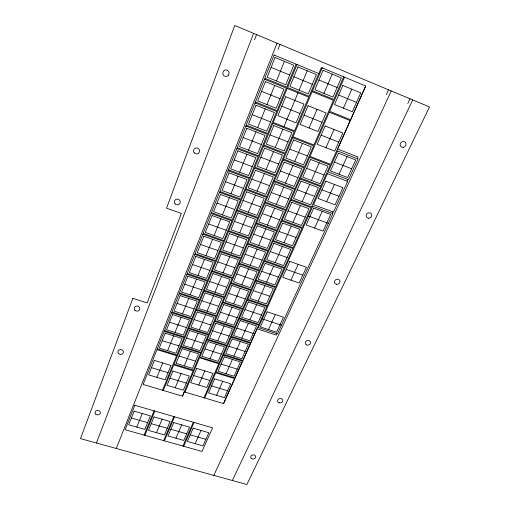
<?xml version="1.0" encoding="UTF-8"?>
<svg xmlns="http://www.w3.org/2000/svg" width="510" height="510" viewBox="0 0 510 510"><rect width="100%" height="100%" fill="white"/><g stroke="black" fill="none" stroke-linecap="round" stroke-linejoin="round"><path stroke-width="0.76" d="M96.409 443.005L253.585 33.373M254.566 39.723L256.536 34.61M116.293 448.494L277.058 43.191M157.386 349.764L157.666 349.057M164.647 331.506L164.934 330.78M172.061 312.866L172.355 312.133M179.628 293.849L179.928 293.097M187.348 274.425L187.654 273.66M195.241 254.592L195.553 253.808M203.292 234.339L203.611 233.535M211.529 213.645L211.854 212.823M219.937 192.493L220.269 191.658M228.531 170.882L228.875 170.021M237.322 148.78L237.673 147.906M246.311 126.18L246.668 125.288M255.504 103.065L255.867 102.153M264.913 79.413L265.283 78.476M277.956 49.457L279.964 44.408M136.788 427.099L142.277 413.508M156.87 377.349L162.677 362.954M167.637 350.67L173.623 335.841M174.994 332.45L181.101 317.316M182.497 313.86L188.732 298.414M190.16 294.882L196.522 279.11M197.976 275.508L204.478 259.405M205.963 255.727L212.6 239.279M214.117 235.518L220.9 218.713M222.449 214.876L229.379 197.708M230.966 193.781L238.049 176.237M239.668 172.221L246.904 154.281M248.561 150.182L255.969 131.841M257.658 127.64L265.232 108.885M266.966 104.588L274.712 85.4M276.484 81.007L284.414 61.366M144.107 435.1L154.045 410.837M162.499 390.214L176.638 355.719L156.959 349.63L143.119 384.444L182.491 396.162L184.301 391.871L223.616 403.627L257.123 328.842L276.216 335.057L276.86 333.655M144.878 435.317L154.823 411.066M163.283 390.443L173.77 364.899L193.131 370.827L182.433 396.142M156.481 432.69L162.091 419.226M175.204 387.74L181.107 373.556M184.32 365.848L190.377 351.307M191.734 348.037L197.912 333.202M199.327 329.811L205.626 314.676M207.066 311.221L213.505 295.768M214.971 292.236L221.538 276.465M223.042 272.863L229.749 256.76M231.279 253.075L238.132 236.627M239.694 232.872L246.693 216.068M248.293 212.224L255.44 195.056M257.078 191.135L264.384 173.585M266.054 169.575L273.526 151.636M275.234 147.537L282.872 129.196M283.93 126.652L298.012 92.826M299.115 90.193L307.198 70.782M163.64 440.608L173.795 416.574M318.782 73.65L321.325 67.639L322.141 67.977M164.398 440.825L174.567 416.797M185.022 392.088L199.537 357.765L218.771 363.745L203.968 397.749M175.944 438.217L181.668 424.875M198.747 385.075L204.835 370.891M210.012 358.83L216.285 344.212M217.719 340.871L224.119 325.96M225.579 322.556L232.114 307.339M233.605 303.864L240.267 288.335M241.791 284.784L248.599 268.929M250.155 265.302L257.104 249.116M258.691 245.412L265.786 228.875M267.406 225.095L274.66 208.201M276.318 204.338L283.726 187.081M285.421 183.135L292.989 165.489M294.723 161.453L302.462 143.418M309.079 127.997L317.086 109.344M323.933 93.394L332.214 74.097M182.943 446.059L193.309 422.242M183.696 446.269L194.068 422.465M204.733 397.978L215.711 372.791L234.638 378.618L223.456 403.576M195.171 443.674L201.01 430.459M216.546 395.301L222.723 381.321M226.064 373.766L232.394 359.435M233.841 356.158L240.299 341.541M241.778 338.2L248.364 323.289M249.868 319.878L256.594 304.661M258.13 301.187L264.996 285.651M266.564 282.1L273.57 266.245M275.17 262.618L282.323 246.426M283.962 242.722L291.267 226.185M292.938 222.405L300.403 205.511M302.111 201.648L309.736 184.391M311.483 180.438L319.279 162.798M325.941 147.715L333.999 129.476M343.421 108.152L351.804 89.18M268.496 329.543L275.317 314.53M290.929 280.175L298.133 264.327M314.619 228.053L322.231 211.306M326.61 201.667L334.433 184.454M339.061 174.261L347.106 156.557M386.312 94.567L388.505 89.798M332.188 213.397L332.89 211.88M347.017 181.158L347.807 179.45M357.357 158.693L358.116 157.042L337.677 149.028L365.657 86.094M213.83 475.39L391.215 90.933M407.809 103.517L410.034 98.806M232.35 480.496L412.705 99.922M131.401 418.002L147.607 422.643M151.253 423.689L167.261 428.272M170.863 429.299L186.685 433.831M190.243 434.851L205.881 439.327M169.951 378.203L186.29 383.137M151.457 367.659L168.032 372.689M211.618 385.911L227.594 390.756M193.66 375.532L209.865 380.473M179.067 356.05L195.559 361.156M221.136 364.114L237.258 369.132M162.212 340.661L178.984 345.901M204.924 348.967L221.308 354.118M186.481 338.015L203.101 343.268M169.562 322.212L186.462 327.605M228.913 346.296L245.157 351.454M212.632 330.799L229.143 336.09M194.068 319.572L210.821 324.972M236.85 328.121L253.221 333.419M177.059 303.386L194.1 308.933M220.492 312.254L237.131 317.692M262.287 318.903L281.443 325.214M201.807 300.741L218.694 306.293M244.953 309.57L261.445 315.021M228.518 293.327L245.284 298.924M184.716 284.172L201.89 289.878M209.712 281.526L226.727 287.232M253.221 290.643L269.835 296.246M192.531 264.55L209.846 270.415M236.71 274.004L253.61 279.76M217.783 261.898L234.931 267.776M261.655 271.314L278.403 277.083M200.519 244.507L217.968 250.55M245.074 254.273L262.102 260.196M286.199 269.395L302.787 275.164M226.019 241.861L243.315 247.905M270.274 251.583L287.149 257.512M208.673 224.037L226.268 230.252M253.617 234.122L270.784 240.216M234.441 221.385L251.87 227.607M279.072 231.432L296.08 237.532M217.005 203.12L234.747 209.521M262.344 213.543L279.646 219.816M243.04 200.468L260.61 206.875M308.403 216.042L328.344 223.361M288.061 210.847L305.203 217.126M225.522 181.745L243.41 188.33M271.263 192.512L288.698 198.97M251.832 179.093L269.548 185.685M297.247 189.816L314.517 196.28M234.23 159.891L252.259 166.674M280.373 171.016L297.955 177.665M321.931 189.867L339.022 196.312M260.82 157.239L278.677 164.029M306.631 168.326L324.041 174.975M243.13 137.547L261.311 144.534M289.686 149.047L307.409 155.888M270.007 134.901L288.01 141.895M334.413 162.097L351.67 168.784M252.233 114.699L270.574 121.896M321.115 135.156L338.736 142.105M281.788 106.246L299.982 113.5M304.068 115.126L322.008 122.279M261.547 91.322L280.041 98.736M271.078 67.396L289.731 75.04M293.919 76.755L312.298 84.29M338.634 95.038L356.503 102.357M318.948 80.038L337.104 87.516M296.08 64.254L296.967 64.623M343.619 76.914L344.486 77.278M132.874 298.331L80.491 438.619L246.853 484.5L429.509 106.947L234.753 25.5L166.528 208.201L181.35 213.441L147.154 302.94L132.874 298.331M134.844 405.265L125.116 429.739L202.017 451.439L212.587 427.845L134.844 405.265M164.214 331.366L157.239 348.923L176.925 355.017L184.053 337.626L164.214 331.366M171.621 312.726L164.5 330.646L184.346 336.912L191.613 319.164L171.621 312.726M179.188 293.703L171.915 311.992L191.913 318.438L199.333 300.326L179.188 293.703M186.909 274.278L179.482 292.95L199.639 299.58L207.219 281.093L186.909 274.278M194.788 254.439L187.215 273.507L207.532 280.328L215.265 261.452L194.788 254.439M202.846 234.179L195.101 253.655L215.583 260.674L223.488 241.396L202.846 234.179M211.07 213.48L203.165 233.376L223.813 240.599L231.884 220.906L211.07 213.48M219.478 192.327L211.395 212.664L232.216 220.097L240.459 199.971L219.478 192.327M228.072 170.71L219.81 191.492L240.803 199.142L249.231 178.576L228.072 170.71M236.857 148.601L228.41 169.849L249.575 177.735L258.188 156.71L236.857 148.601M245.839 125.995L237.201 147.728L258.544 155.843L267.355 134.347L245.839 125.995M255.032 102.88L246.196 125.103L267.718 133.461L276.726 111.48L255.032 102.88M264.435 79.222L255.395 101.962L277.096 110.574L286.314 88.083L264.435 79.222M274.055 55.01L264.805 78.285L286.69 87.159L296.119 64.145L274.055 55.01M134.13 411.156L128.692 424.798L144.846 429.388L150.386 415.848L134.13 411.156M154.345 360.404L148.589 374.856L165.112 379.829L170.971 365.492L154.345 360.404M165.189 333.183L159.26 348.075L175.976 353.258L182.013 338.487L165.189 333.183M172.603 314.587L166.547 329.779L183.396 335.108L189.554 320.038L172.603 314.587M180.164 295.602L173.987 311.113L190.963 316.595L197.255 301.212L180.164 295.602M187.884 276.222L181.573 292.058L198.69 297.693L205.116 281.992L187.884 276.222M195.77 256.428L189.325 272.601L206.582 278.403L213.135 262.369L195.77 256.428M203.822 236.213L197.242 252.73L214.633 258.697L221.334 242.326L203.822 236.213M212.052 215.564L205.326 232.439L222.864 238.578L229.704 221.85L212.052 215.564M220.454 194.463L213.588 211.707L231.266 218.025L238.253 200.934L220.454 194.463M229.047 172.89L222.028 190.517L239.853 197.026L246.993 179.558L229.047 172.89M237.832 150.839L230.654 168.861L248.625 175.561L255.931 157.705L237.832 150.839M246.815 128.291L239.477 146.721L257.601 153.625L265.066 135.367L246.815 128.291M256.007 105.232L248.498 124.077L266.768 131.185L274.405 112.512L256.007 105.232M265.404 81.632L257.722 100.916L276.152 108.241L283.962 89.142L265.404 81.632M275.03 57.483L267.163 77.22L285.753 84.768L293.741 65.223L275.03 57.483M181.133 346.947L174.069 364.159L193.437 370.094L200.647 353.041L181.133 346.947M188.611 328.727L181.401 346.284L200.921 352.391L208.271 334.993L188.611 328.727M196.254 310.08L188.904 328L208.571 334.279L216.074 316.531L196.254 310.08M204.064 291.057L196.56 309.347L216.38 315.798L224.037 297.687L204.064 291.057M212.032 271.626L204.376 290.305L224.349 296.941L232.165 278.447L212.032 271.626M220.173 251.787L212.351 270.861L232.483 277.689L240.465 258.806L220.173 251.787M228.486 231.527L220.498 251.003L240.79 258.034L248.937 238.75L228.486 231.527M236.984 210.828L228.818 230.724L249.275 237.96L257.595 218.261L236.984 210.828M245.661 189.675L237.316 210.012L257.939 217.451L266.443 197.325L245.661 189.675M254.528 168.058L246.005 188.84L266.794 196.497L275.483 175.931L254.528 168.058M263.6 145.956L254.879 167.203L275.84 175.089L284.727 154.065L263.6 145.956M272.875 123.35L263.957 145.076L285.09 153.198L294.174 131.707L272.875 123.35M287.194 88.44L273.239 122.457L294.544 130.821L308.76 97.18L287.194 88.44M297.011 64.515L287.576 87.516L309.149 96.269L318.763 73.523L297.011 64.515M154.039 416.899L148.48 430.414L164.443 434.953L170.104 421.54L154.039 416.899M172.89 371.057L167.038 385.299L183.326 390.175L189.28 376.048L172.89 371.057M182.076 348.719L176.077 363.318L192.519 368.367L198.626 353.883L182.076 348.719M189.554 330.544L183.428 345.436L200.003 350.625L206.231 335.854L189.554 330.544M197.204 311.941L190.95 327.139L207.653 332.475L214.009 317.398L197.204 311.941M205.007 292.957L198.632 308.467L215.462 313.956L221.952 298.573L205.007 292.957M212.982 273.57L206.467 289.406L223.431 295.054L230.055 279.346L212.982 273.57M221.123 253.776L214.468 269.949L231.565 275.757L238.329 259.724L221.123 253.776M229.436 233.561L222.641 250.078L239.872 256.058L246.783 239.681L229.436 233.561M237.928 212.912L230.985 229.787L248.357 235.939L255.414 219.204L237.928 212.912M246.604 191.811L239.515 209.055L257.027 215.379L264.231 198.288L246.604 191.811M255.472 170.244L248.223 187.865L265.882 194.38L273.245 176.913L255.472 170.244M264.537 148.193L257.129 166.209L274.928 172.915L282.457 155.065L264.537 148.193M273.813 125.645L266.233 144.069L284.178 150.979L291.879 132.721L273.813 125.645M285.708 96.721L277.912 115.674L296.042 122.846L303.96 104.066L285.708 96.721M297.948 66.957L289.922 86.464L308.244 93.904L316.391 74.581L297.948 66.957M207.13 339.813L199.812 357.115L219.051 363.101L226.51 345.965L207.13 339.813M214.901 321.453L207.436 339.105L226.816 345.257L234.428 327.771L214.901 321.453M222.832 302.71L215.207 320.726L234.74 327.057L242.505 309.213L222.832 302.71M230.922 283.579L223.144 301.971L242.824 308.48L250.754 290.266L230.922 283.579M239.184 264.052L231.24 282.827L251.079 289.521L259.169 270.931L239.184 264.052M247.624 244.105L239.515 263.281L259.501 270.166L267.763 251.181L247.624 244.105M256.243 223.737L247.956 243.321L268.107 250.404L276.541 231.017L256.243 223.737M265.047 202.923L256.581 222.927L276.892 230.22L285.511 210.42L265.047 202.923M274.042 181.656L265.398 202.1L285.861 209.604L294.672 189.369L274.042 181.656M283.241 159.917L274.399 180.814L295.035 188.541L304.03 167.86L283.241 159.917M292.644 137.694L283.605 159.056L304.406 167.012L313.605 145.873L292.644 137.694M312.12 91.66L293.014 136.814L313.981 145.006L333.425 100.336L312.12 91.66M322.186 67.868L312.509 90.735L333.82 99.424L343.663 76.812L322.186 67.868M173.712 422.58L168.039 435.973L183.81 440.449L189.586 427.163L173.712 422.58M196.694 368.386L190.651 382.627L206.805 387.511L212.944 373.377L196.694 368.386M208.048 341.604L201.826 356.273L218.159 361.367L224.483 346.813L208.048 341.604M215.819 323.283L209.47 338.251L225.93 343.485L232.381 328.631L215.819 323.283M223.743 304.578L217.266 319.859L233.854 325.24L240.433 310.086L223.743 304.578M231.84 285.492L225.222 301.091L241.938 306.625L248.657 291.159L231.84 285.492M240.102 266.01L233.351 281.928L250.193 287.621L257.053 271.83L240.102 266.01M248.536 246.107L241.644 262.369L258.621 268.222L265.621 252.099L248.536 246.107M257.155 225.783L250.11 242.39L267.221 248.415L274.374 231.948L257.155 225.783M265.959 205.02L258.761 221.99L276.006 228.187L283.311 211.369L265.959 205.02M274.954 183.804L267.603 201.144L284.982 207.519L292.447 190.338L274.954 183.804M284.147 162.116L276.637 179.839L294.155 186.405L301.786 168.842L284.147 162.116M293.55 139.95L285.868 158.062L303.526 164.826L311.323 146.874L293.55 139.95M308.059 105.717L300.116 124.453L317.991 131.523L326.056 112.959L308.059 105.717M323.079 70.297L314.855 89.69L332.953 97.078L341.298 77.871L323.079 70.297M223.399 355.145L216.01 372.109L234.938 377.942L242.467 361.131L223.399 355.145M231.247 337.142L223.705 354.444L242.779 360.442L250.455 343.3L231.247 337.142M239.254 318.775L231.559 336.428L250.773 342.592L258.608 325.106L239.254 318.775M247.42 300.027L239.566 318.049L258.927 324.385L266.921 306.535L247.42 300.027M255.759 280.895L247.739 299.287L267.253 305.802L275.406 287.589L255.759 280.895M264.269 261.362L256.084 280.143L275.744 286.843L284.07 268.247L264.269 261.362M272.958 241.415L264.607 260.591L284.414 267.482L292.918 248.498L272.958 241.415M281.839 221.04L273.303 240.631L293.263 247.72L301.952 228.333L281.839 221.04M290.91 200.232L282.189 220.237L302.309 227.536L311.176 207.729L290.91 200.232M300.173 178.959L291.267 199.41L311.54 206.913L320.605 186.685L300.173 178.959M309.647 157.22L300.543 178.117L320.975 185.85L330.238 165.17L309.647 157.22M329.262 112.213L310.023 156.366L330.62 164.322L350.185 120.641L329.262 112.213M344.531 77.176L329.658 111.307L350.587 119.748L365.702 85.992L344.531 77.176M193.156 428.19L187.361 441.456L202.948 445.887L208.832 432.716L193.156 428.19M214.691 378.866L208.565 392.904L224.489 397.692L230.718 383.762L214.691 378.866M224.285 356.892L218.006 371.28L234.077 376.24L240.459 361.966L224.285 356.892M232.133 338.927L225.726 353.608L241.918 358.702L248.427 344.142L232.133 338.927M240.133 320.605L233.599 335.574L249.913 340.814L256.555 325.96L240.133 320.605M248.3 301.901L241.632 317.182L258.073 322.569L264.843 307.409L248.3 301.901M256.638 282.808L249.83 298.407L266.392 303.947L273.309 288.475L256.638 282.808M265.149 263.319L258.194 279.244L274.89 284.943L281.947 269.152L265.149 263.319M273.838 243.417L266.736 259.679L283.56 265.544L290.764 249.415L273.838 243.417M282.719 223.093L275.464 239.7L292.415 245.731L299.772 229.264L282.719 223.093M291.784 202.33L284.376 219.294L301.455 225.503L308.977 208.679L291.784 202.33M301.047 181.107L293.479 198.447L310.692 204.835L318.374 187.648L301.047 181.107M310.52 159.426L302.781 177.142L320.133 183.721L327.981 166.158L310.52 159.426M325.138 125.951L317.137 144.273L334.694 151.138L342.809 132.989L325.138 125.951M342.816 85.463L334.496 104.525L352.302 111.754L360.742 92.877L342.816 85.463M312.815 206.212L258.372 327.624L277.465 333.852L332.826 213.633L312.815 206.212M327.414 173.649L313.503 204.682L333.521 212.115L347.661 181.407L327.414 173.649M337.588 150.954L328.185 171.927L348.451 179.698L358.007 158.948L337.588 150.954M267.144 311.814L260.368 326.891L276.579 332.182L283.458 317.226L267.144 311.814M289.788 261.407L282.642 277.319L299.179 283.018L306.427 267.24L289.788 261.407M313.72 208.15L306.159 224.974L323.028 231.113L330.69 214.436L313.72 208.15M325.833 181.184L318.068 198.473L335.102 204.841L342.981 187.705L325.833 181.184M338.423 153.166L330.435 170.946L347.642 177.556L355.744 159.936L338.423 153.166M95.74 414.139A2.671 2.238 4.1 0 0 100.26 413.4A2.671 2.238 4.1 0 0 97.136 410.473A2.671 2.238 4.1 0 0 95.74 414.139M118.575 353.564A2.76 2.403 4.6 0 0 123.248 352.799A2.76 2.403 4.6 0 0 120.067 349.637A2.76 2.403 4.6 0 0 118.575 353.564M134.901 310.239A2.818 2.524 5.1 0 0 139.689 309.468A2.818 2.524 5.1 0 0 136.47 306.121A2.818 2.524 5.1 0 0 134.901 310.239M228.486 75.097A3.251 3.143 -88.6 0 0 226.3 69.94A3.251 3.143 -88.6 0 0 223.074 74.479A3.251 3.143 -88.6 0 0 228.486 75.097M194.233 152.828A3.041 3.003 14.3 0 0 199.423 151.999A3.041 3.003 14.3 0 0 196.082 147.97A3.041 3.003 14.3 0 0 194.233 152.828M175.026 203.79A2.964 2.843 7.3 0 0 180.081 202.98A2.964 2.843 7.3 0 0 176.779 199.174A2.964 2.843 7.3 0 0 175.026 203.79M251.647 458.7A2.512 2.066 -9.4 0 0 255.637 457.1A2.512 2.066 -9.4 0 0 252.189 455.111A2.512 2.066 -9.4 0 0 251.647 458.7M279.136 402.798A2.595 2.206 -12.6 0 0 282.706 400.273A2.595 2.206 -12.6 0 0 278.6 399.018A2.595 2.206 -12.6 0 0 279.136 402.798M403.225 147.326A3.098 2.786 -47.4 0 0 405.526 142.545A3.098 2.786 -47.4 0 0 400.458 143.355A3.098 2.786 -47.4 0 0 403.225 147.326M368.437 218.229A2.926 2.646 -35.6 0 0 371.65 214.359A2.926 2.646 -35.6 0 0 366.837 213.907A2.926 2.646 -35.6 0 0 368.437 218.229M336.747 284.255A2.792 2.499 -24.9 0 0 339.787 280.634A2.792 2.499 -24.9 0 0 335.115 280.251A2.792 2.499 -24.9 0 0 336.747 284.255M306.841 345.034A2.684 2.346 -17.4 0 0 310.565 342.363A2.684 2.346 -17.4 0 0 306.357 340.98A2.684 2.346 -17.4 0 0 306.841 345.034"/></g></svg>
